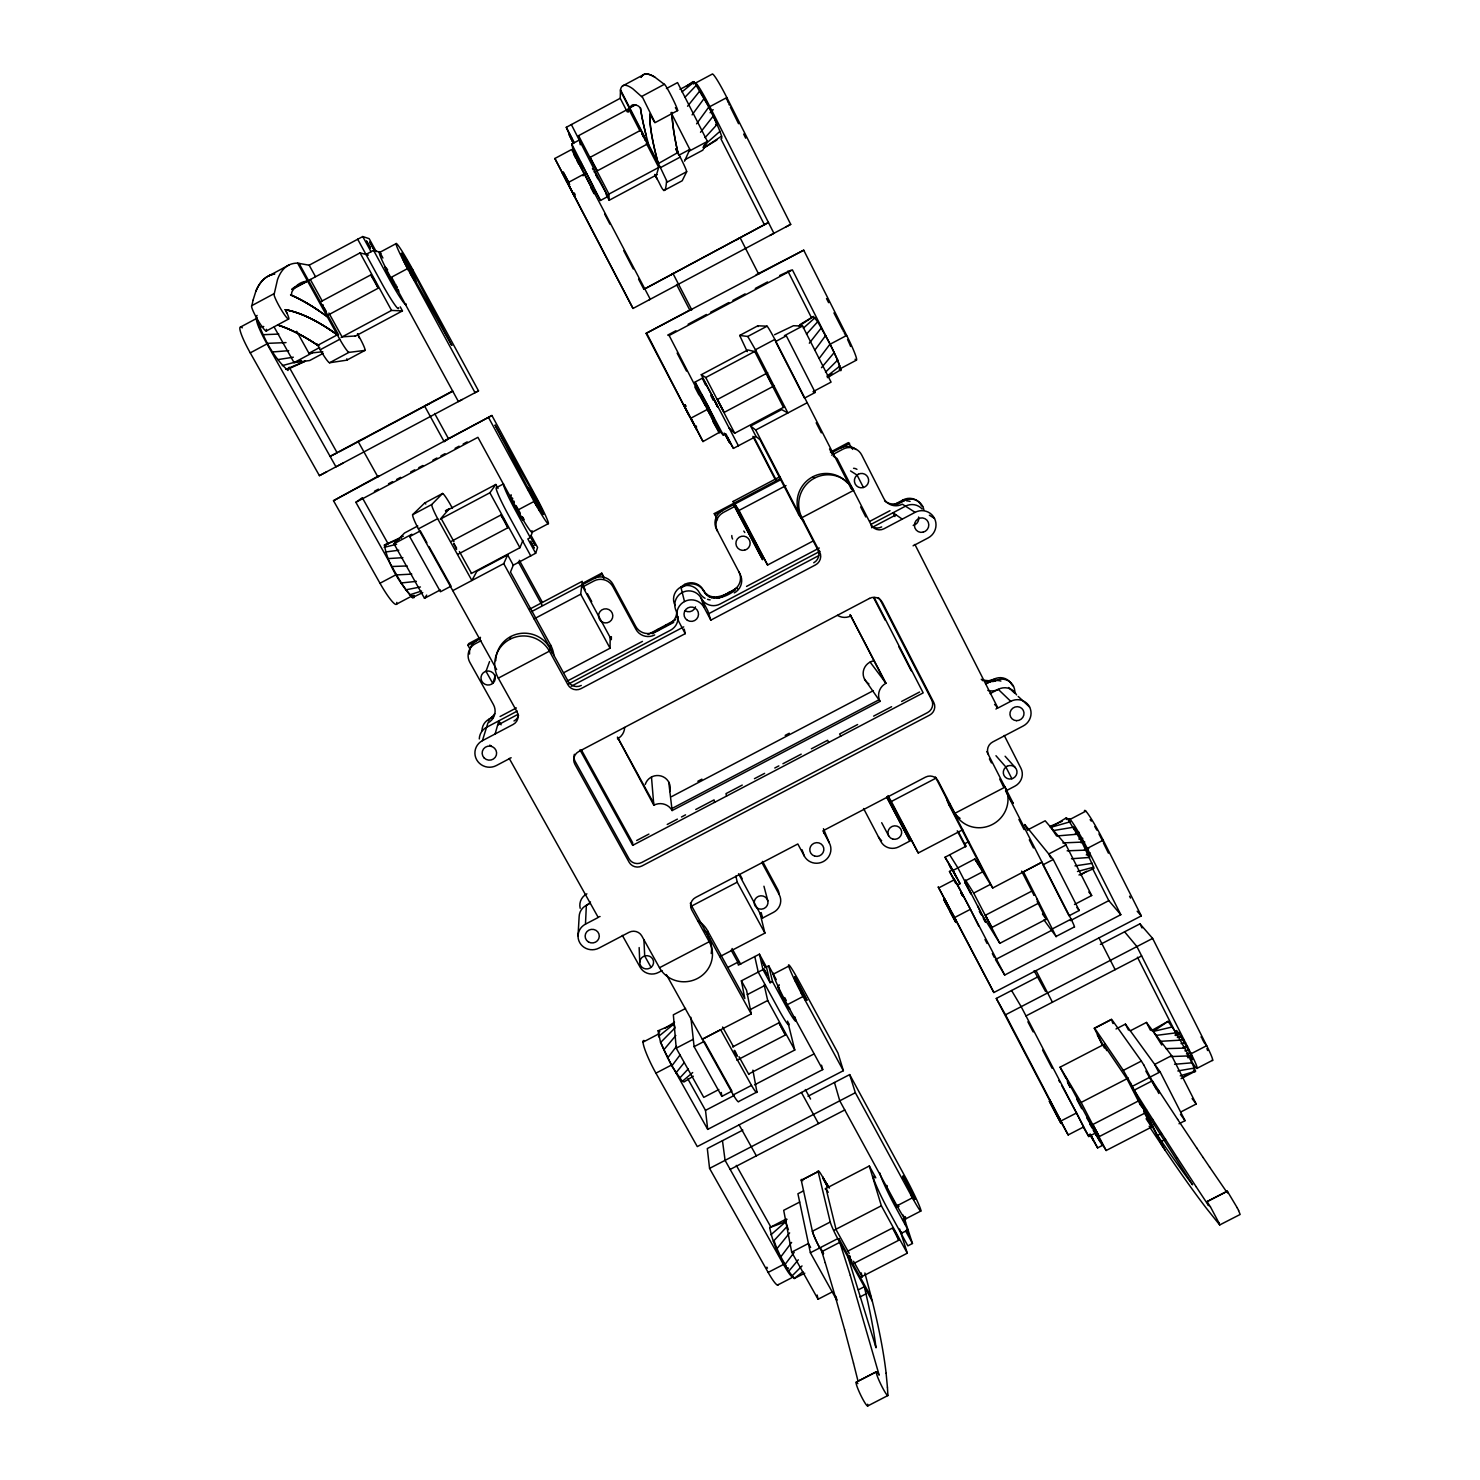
<?xml version="1.0" encoding="UTF-8"?>
<svg xmlns="http://www.w3.org/2000/svg" width="1480" height="1480" viewBox="0 0 1480 1480"><rect width="100%" height="100%" fill="white"/><g stroke="black" fill="none" stroke-linecap="round" stroke-linejoin="round"><path stroke-width="1.5" d="M783.605 1222.017L787.009 1219.317L785.806 1219.243L785.862 1221.666L769.711 1227.586C773.171 1245.975 782.624 1263.846 794.205 1278.498L804.787 1273.207M611.37 636.64L611.351 639.638L581.788 585.026L580.697 594.22L610.056 648.221L563.658 672.734M610.056 648.221L610.167 637.27M453.565 543.475L456.58 549.543M627.224 111.87L620.231 98.272L620.49 89.836A1388.961 69.486 61.4 0 1 632.959 88.911L642.653 97.532L655.067 122.655L677.655 110.556M690.327 903.207A9.342 9.028 -10.9 0 0 691.03 904.835L708.421 936.47L709.216 941.724A28.176 27.084 -9.8 0 1 697.487 978.465A28.176 27.084 -9.8 0 1 659.488 967.735L641.802 935.952A9.417 9.065 -6.4 0 0 629.037 932.326L598.919 948.107A14.171 13.635 -3.6 0 1 579.735 942.649A14.171 13.635 -3.6 0 1 585.47 924.149L586.357 905.298A13.764 13.302 -2 0 0 590.483 901.986M603.859 578.514L601.75 573.167L581.955 583.657L582.232 581.326L529.618 609.187M414.03 595.274L413.919 597.716L412.346 597.606C399.507 582.843 387.797 564.416 384.411 545.084L401.394 537.166M578.033 935.804L579.143 916.601A13.727 13.228 -3.4 0 1 586.357 905.298L590.39 903.17M628.334 112.092L628.574 108.706L640.008 130.962M401.506 538.128L401.672 535.908L403.282 536.297M583.009 584.378L582.713 586.894L593.998 580.937A13.968 13.819 14.9 0 1 612.905 586.672L635.901 629.259A13.875 13.745 -0.1 0 0 654.678 634.92M813.223 317.849L813.39 316.517L817.682 321.733L830.114 344.007L837.68 360.029L840.825 370.703L839.197 369.186M299.034 263.385L338.55 334.776L337.311 334.85A3659.707 383.486 67.6 0 0 289.34 310.541L285.307 309.709A14.652 1.813 60.3 0 1 288.026 318.885A14.652 1.813 60.3 0 1 278.61 305.084A14.652 1.813 60.3 0 1 274.3 293.577L277.5 279.664A1380.359 154.364 64.2 0 1 297.61 263.144L309.172 265.197L362.748 236.541L369.168 238.668L376.235 251.618M495.745 660.727A28.916 28.361 14.5 0 1 549.987 648.24L549.413 651.145L567.913 684.759A9.676 9.509 7.3 0 0 581.011 688.644L685.24 633.644L684.223 629.148M552.244 653.05A28.878 28.342 14.5 0 0 550.042 647.889L550.597 645.058L510.471 572.038L513.283 565.175L535.668 553.243L537.591 547.452L531.061 535.482M266.382 329.318A14.652 1.98 60.1 0 1 258.704 321.586A14.652 1.98 60.1 0 1 251.933 305.565L253.025 300.274M1151.514 1030.598L1168.034 1021.348L1176.156 1032.836L1188.902 1055.906L1195.526 1071.113L1181.095 1078.624M253.025 300.292L255.855 291.282A1379.897 167.869 64.4 0 1 274.818 273.966A1379.934 167.888 64.4 0 0 255.855 291.301M660.561 1042.549L675.028 1027.879L674.121 1023.864L658.119 1030.783L660.561 1042.549L671.772 1066.007L682.336 1081.343L683.982 1081.973L693.288 1076.201M495.097 733.969L498.871 720.816L501.11 724.83M656.454 174.954L658.711 167.37L646.224 143.079M913.105 545.843L914.918 544.474L997.668 707.533L995.966 709.068M492.859 717.856L493.358 716.209A13.727 13.394 11 0 0 488.234 720.982M509.046 758.87L496.374 765.548A14.504 14.116 10.1 0 1 476.69 759.813A14.504 14.116 10.1 0 1 482.406 740.685L487.919 722.943A13.931 13.579 13.6 0 0 493.395 704.535L469.845 662.356A14.005 13.709 18.3 0 1 475.321 643.745L480.945 640.785M488.863 719.909L489.085 719.151A13.801 13.468 13.7 0 0 494.671 713.619M482.406 740.685L513.116 724.479A9.676 9.454 11.2 0 0 516.946 711.658L498.298 678.154A29.156 28.601 14.3 0 1 509.86 639.323L510.748 636.548M495.412 675.287L492.729 683.371L486.013 671.328L489.566 661.542M535.668 553.243L527.842 538.923L530.321 537.629L532.375 532.208M677.581 153.273L677.877 152.532A3874.862 215.581 59.3 0 1 671.957 112.369A3874.51 215.562 59.3 0 0 677.877 152.532L657.916 163.799L620.453 90.872M654.789 174.603A51.689 2.312 62.9 0 1 657.009 178.803C661.079 185.111 665.316 200.299 666.574 180.579M635.734 104.71L629.777 107.892L630.517 106.875A1358.474 67.636 61.4 0 1 638.528 106.153L640.433 107.966A4031.742 187.498 59.8 0 0 646.076 135.124L648.629 144.596M327.394 315.425L378.214 288.193L375.346 281.663L370.907 274.836L320.013 302.105M471.103 573.611L519.924 547.711L522.921 540.422M470.141 649.295L467.921 645.298L468.679 643.615L480.519 637.344M684.537 161.19L689.828 149.388L671.032 112.517M452.769 590.631L503.737 563.64L507.659 554.926L513.283 565.175M370.814 275.039L378.214 288.193M290.524 294.853L291.301 295.186A3806.005 399.6 67.7 0 1 323.325 313.853L327.284 316.739L318.625 310.578A3964.457 411.107 67.8 0 0 291.32 295.204L291.819 292.115A1350.167 150.257 64.2 0 1 304.917 281.533L307.6 281.182L291.875 289.599M663.817 190.587L682.206 180.763L686.683 171.717A16.317 0.962 63.1 0 0 680.208 157.084L676.009 148.87M666.444 88.541L677.544 82.584L707.422 141.396L702.797 150.183L685.277 159.544M257.076 315.407L256.281 316.757C262.515 336.33 272.671 356.625 287.934 370.481L288.582 368.927L305.472 361.101L285.769 369.353M417.786 525.955L404.539 533.004L393.976 543.771L424.501 598.327L426.703 595.09M853.849 1263.439L898.786 1240.24L896.51 1234.413L892.718 1227.919L847.874 1251.1M440.263 519.166L489.88 492.785L495.837 484.46L498.038 488.474M696.581 123.839L708.827 107.023L694.157 81.937L679.968 89.337M692.104 114.867L704.258 98.291M815.073 349.817L825.673 335.498M671.772 1066.007L680.079 1054.926M780.571 1257.186L791.615 1242.442M784.696 1264.919L794.205 1252.339M819.31 358.289L830.114 344.007M667.554 1058.071L676.508 1046.341M700.521 132.275L713.249 116.05L708.827 107.023M809.32 343.193L821.382 327.82M687.571 106.246L700.022 90.706M675.916 1072.963L684.278 1062.529M776.667 1249.046L789.635 1232.877M892.625 1228.048L898.786 1240.24M788.581 1271.468L798.275 1259.813M663.688 1049.986L675.824 1035.501M821.493 367.688L834.258 352.481M806.508 334.11L817.682 321.733M705.035 137.64L717.079 124.45L713.249 116.05M773.337 1241.313L787.175 1226.347L785.862 1221.666L770.932 1234.764M679.561 1078.254L688.219 1068.948M429.108 546.693L451.049 586.154L440.467 591.76L409.683 536.574L411.865 534.262L393.976 543.771M684.889 97.329L696.543 85.082M710.123 112.776L713.175 109.668M496.651 669.552L418.414 528.878A17.353 2.109 61.2 0 1 412.587 514.726L431.697 504.551L442.594 493.469A16.354 1.721 61.3 0 1 450.272 504.384L452.454 508.343M791.856 1276.13L802.012 1265.937M643.893 289.322L768.435 222.518L643.893 289.322L638.583 279.147M825.526 372.202L837.68 360.029M412.587 514.726L424.631 503.034L442.594 493.469M803.363 328.153L814.925 317.83M717.079 124.45L719.946 131.35L703.721 145.669L704.036 147.797L716.949 139.953M682.336 1081.343L692.696 1072.538M682.002 91.89L694.157 81.937M658.471 1036.5L674.121 1023.864M826.932 376.272L840.048 365.93M396.788 602.397A27.88 4.125 61.1 0 1 379.99 583.25L333.5 500.702L491.915 415.51L536.093 496.891A27.935 1.943 61.7 0 1 548.377 523.624L532.171 532.19M671.457 274.632L672.956 273.449L691.789 309.838L689.81 310.079L676.545 284.475M794.205 1278.498L802.918 1271.764M409.627 594.054A27.88 3.903 61.1 0 1 396.4 574.536L355.866 502.293L362.322 497.743L388.26 544.048M1182.428 1077.644L1186.091 1075.072M686.128 86.358L693.102 81.585L693.454 84.008M1168.034 1021.348L1153.272 1031.43L1151.736 1029.784M828.689 376.346L832.186 373.959M476.615 640.692L474.377 642.191A13.875 13.579 18.5 0 0 469.549 654.049M719.946 131.35L721.574 136.123L704.036 147.797L702.945 147.167M799.145 325.989L813.39 316.517L799.718 324.749M648.055 634.55L675.601 619.732M736.874 239.723L740.074 237.651L758.704 274.189M333.5 500.702L378.861 475.727M665.352 1028.082L674.547 1022.199M1080.807 874.921L1086.561 871.276M1176.064 1035.667L1179.652 1033.41M1078.976 874.995L1093.646 868.649L1093.628 867.169L1081.936 842.101L1067.505 818.625L1066.303 817.83L1050.819 827.338L1049.671 826.488L1062.233 821.252M1086.264 854.941L1089.983 852.758M827.357 377.641L841.121 369.593M565.563 179.524L633.015 308.45L554.87 158.49L571.613 149.517L650.257 299.238L649.332 299.756M785.806 1219.243L769.711 1227.586M769.859 235.505L773.91 233.304L709.845 106.653A29.397 2.331 63.4 0 0 695.304 83.176L712.12 74.167A29.415 2.571 63.6 0 1 726.828 97.55L790.709 224.35L786.232 226.773M269.046 275.724L289.34 264.809M622.562 85.951L643.097 74.944M573.352 143.505L566.285 127.317L620.231 98.291M251.933 305.565L274.3 293.558M641.654 96.478L664.298 84.342A14.745 0.981 63.3 0 1 672.198 97.699A14.745 0.981 63.3 0 1 677.304 110.445M293.281 287.879L307.396 280.812L291.69 289.266M630.462 107.004L634.476 104.858M309.375 280.072L360.065 252.877L368.391 255.078M580.29 144.781L578.569 135.679L628.279 109.02M365.986 254.431L373.571 250.361L379.694 252.136L382.913 258.019M583.176 168.461L572.816 148.574L571.761 144.078L579.383 139.99M240.593 327.006L257.168 318.126M379.657 252.433L396.307 243.516A29.249 1.98 61.3 0 1 412.865 269.878L478.521 390.85L319.403 475.654L250.25 352.869A29.193 4.218 60.1 0 1 242.332 327.839M266.215 331.058L288.526 319.07M647.019 144.208L597.217 170.885L592.851 162.874L590.168 157.324L640.045 130.592M250.25 352.869L266.992 343.897A29.193 3.978 60.2 0 1 256.466 318.977M462.296 399.489L458.393 401.543L390.794 277.574L407.611 268.565L412.865 269.878M567.876 182.706L584.804 173.641M709.845 106.653L726.828 97.55M582.898 175.769L586.82 173.66M319.088 345.173L317.756 345.303A3804.969 428.127 68.2 0 0 277.63 324.953A3805.302 428.164 68.2 0 1 317.756 345.303L337.311 334.832A3806.356 394.161 67.7 0 0 285.307 309.69L286.787 312.761M296.703 331.298L308.932 353.257L319.754 347.449M689.828 149.388L678.876 155.233L675.731 149.11M274.207 327.136L294.058 362.618L312.243 352.887M341.121 337.44L391.553 310.43L402.449 310.893L400.229 306.841M657.028 174.659L609.168 200.281L608.946 194.084L659.84 166.852M688.995 151.238L707.422 141.396M316.887 343.73L320.235 349.743L339.771 339.272A16.224 1.776 60.7 0 0 348.929 352.388L365.005 350.39A15.244 1.573 60.8 0 0 359.751 337.865A51.449 5.143 60.9 0 1 357.568 333.685M666.574 180.597L660.45 167.647L680.208 157.084M593.961 188.996L600.473 200.466L607.984 196.452L571.336 124.524M323.158 353.332L309.69 360.528L294.058 362.618M354.978 336.293L402.449 310.893M320.235 349.743A16.224 1.924 60.6 0 0 329.541 362.767L348.929 352.37M667.073 182.188L686.683 171.717M365.005 350.39L346.801 360.158L329.541 362.767M452.639 390.979L330.096 456.358L337.218 452.917L289.192 367.207M339.235 451.844L452.639 391.349M633.015 308.45L790.709 224.35M444.407 440.818L491.915 415.51M689.107 415.621L646.076 333.389L690.92 309.505M756.132 274.762L803.733 250.194L846.671 335.442A28.083 2.516 63 0 1 855.088 359.252M646.076 333.389L803.733 250.194M374.421 491.286L378.454 489.14M388.537 483.775L392.57 481.629M396.603 479.483L400.636 477.337M410.719 471.954L414.752 469.808M418.785 467.661L422.818 465.516M432.9 460.151L436.933 458.005M440.966 455.84L444.999 453.694M455.082 448.329L459.115 446.183M463.148 444.037L467.181 441.891M675.898 330.743L667.739 335.091L669.145 335.479L792.392 269.86L830.04 344.267A28.083 2.276 62.9 0 1 839.66 365.875M688.107 324.25L706.441 314.482M710.511 312.317L728.826 302.549M732.896 300.385L745.125 293.891M755.299 288.452L767.528 281.959M779.738 275.447L790.894 270.267M355.866 502.293L477.911 437.322L517.63 510.156A27.935 2.183 61.6 0 0 531.968 530.673M747.271 351.63L739.686 335.461L757.834 325.804L767.084 326.174A17.445 1.054 62.8 0 1 774.854 339.42L851.185 488.715M739.686 335.461L747.77 336.46L767.084 326.174M445.425 510.748L449.421 508.602L441.022 518.296L454.009 541.754M738.409 445.813L701.279 374.718L747.844 349.964L754.745 351.519L783.494 407.481M445.647 511.137L495.837 484.46M418.414 528.878L437.636 518.666A17.353 1.943 61.3 0 1 431.697 504.551M802.715 520.109A28.749 28.379 -58.6 0 1 798.46 514.023L760.017 439.745L756.021 436.471L750.638 426.055L781.662 409.608L787.878 412.92L755.429 349.743L774.854 339.42M700.614 393.699L695.082 382.062L702.463 378.14L716.709 404.077M701.279 374.718L705.738 377.511L755.799 350.889M815.202 392.459L813.038 391.682L831.076 382.118L802.586 326.026L784.474 335.664L786.324 335.831L815.202 392.459L804.491 398.139L775.557 341.547L786.324 335.831M409.683 536.574L420.339 530.913L426.906 542.753M774.373 385.743L724.183 412.384L719.613 403.966L717.467 399.452L767.713 372.757M451.086 541.476L500.869 515.021L504.717 520.738L507.844 527.768L458.115 554.168M379.99 583.25L396.4 574.536M517.63 510.156L534.114 501.424A27.935 1.943 61.7 0 0 548.377 523.624M707.607 409.294L691.049 418.082L703 441.558L719.225 432.419L669.145 335.479M830.04 344.267L846.671 335.442M396.548 604.154L412.717 595.571M856.31 360.214L839.918 368.909A28.083 2.276 62.9 0 0 840.233 368.224M706.866 405.835L720.668 432.327L723.405 435.194L725.885 433.881L733.433 448.385L756.021 436.471M319.403 475.654L326.784 471.75M342.935 463.148L335.96 466.829L266.992 343.897M728.863 427.794L734.691 433.252L784.511 406.815M424.501 598.327L440.319 589.928M507.659 554.926L476.912 571.243L471.88 580.493L437.636 518.666M750.638 426.055L755.725 430.014L807.229 402.708M760.369 553.538L761.663 555.611L733.1 501.461L779.979 476.652M781.181 479.483L714.822 514.615L714.285 513.597L780.312 478.651M830.447 452.121L848.391 442.613L852.758 449.402M467.921 645.298L480.334 638.731M531.764 611.518L601.694 574.499M831.446 452.88L849.631 443.26M734.727 506.456L733.581 504.68L762.626 559.736L734.727 506.456L723.405 512.45A13.968 13.912 -52.5 0 0 717.541 531.302M831.649 455.156L843.008 449.143A14.079 13.857 -64.2 0 1 861.73 455.026L883.745 498.353A14.023 13.764 -58.2 0 0 902.338 504.162L915.121 512.339A14.597 14.301 -53.8 0 1 934.472 518.351A14.597 14.301 -53.8 0 1 928.09 537.943L915.251 544.714M534.077 618.899L580.697 594.22M812.317 541.421L767.584 565.027L734.802 504.033L739.02 510.452L786.01 485.57M498.298 678.154L549.413 651.145A29.156 28.601 14.3 0 0 509.86 639.323M851.444 488.899L853.553 490.398L801.938 517.667L800.292 515.928A29.027 28.657 -58.1 0 1 847.171 482.721M681.836 586.432A13.709 13.616 -12.6 0 1 703.296 590.002C710.733 603.581 728.216 594.183 736.948 587.615L737.466 588.744M892.958 505.254L903.077 499.907A13.819 13.542 -55.4 0 1 921.411 505.642L922.706 506.419M717.985 598.327L733.155 590.317A13.745 13.671 -28.3 0 0 738.946 571.817M652.292 633.718L673.604 622.451L673.363 621.193M703.296 590.002C708.957 604.007 727.309 596.995 735.56 589.743M896.159 504.957L904.299 500.666A13.893 13.598 -55.3 0 1 923.89 509.786M500.092 716.524L516.372 707.94M567.21 681.096L642.449 641.377M746.549 586.413L819.291 548.007M869.815 521.33L890.016 510.674M517.223 711.103L486.569 727.309A14.042 13.671 10.7 0 0 479.298 738.946M568.357 684.112L670.588 630.166A14.023 13.912 -4 0 0 677.97 616.568M819.92 551.337L720.113 604.025A14.023 13.931 -21.3 0 1 701.187 598.272A14.023 13.931 -11.5 0 0 682.225 592.518A14.023 13.931 -11.5 0 0 676.397 611.37L678.469 620.99L685.24 633.644M870.851 524.457L905.483 506.179A14.134 13.857 -54.6 0 1 922.17 509.027M497.65 725.107L518.093 714.304M571.243 686.258L683.705 626.891M708.735 613.682L818.662 555.666M871.591 527.731L896.029 514.837M710.826 620.139L707.718 610.555L701.187 598.272L704.073 607.466L710.826 620.139L815.48 564.916A9.694 9.583 -46.8 0 0 819.643 551.874L801.938 517.667A29.286 28.897 -57.8 0 1 814.444 478.17L812.668 476.782M915.121 512.339L884.023 528.749A9.749 9.565 -54.5 0 1 871.091 524.716L837.107 458.541L833.332 456.21M478.521 390.85L475.043 392.681L407.611 268.565A29.249 1.98 61.3 0 1 396.27 243.497M697.82 781.274L701.89 779.146M785.196 735.375L789.265 733.248M671.568 796.629L873.385 690.624M671.883 808.543L878.954 699.818M653.642 803.215L617.438 737.114L653.809 805.213A13.542 13.191 -7.4 0 1 672.124 810.559L880.045 701.372A13.598 13.264 -34.5 0 1 885.984 683.26L850.094 614.588L884.855 681.762M636.678 840.51L648.888 834.091M667.221 824.471L677.396 819.125M681.485 816.997L685.555 814.851M695.73 809.505L714.063 799.885L714.581 802.364M742.257 785.085L725.995 793.632L726.569 796.074M754.449 778.684L764.624 773.356M774.78 768.009L778.85 765.882M782.92 763.754L801.216 754.153M811.373 748.806L827.635 740.278L828.745 742.442M857.623 724.534L839.623 733.988L840.788 736.115M873.607 716.135L891.608 706.7M901.616 701.446L919.598 692.011M579.975 749.879L632.7 845.339L923.187 692.88L874.144 597.495M990.083 693.62L998.26 689.347A13.838 13.394 -39.6 0 1 1016.557 694.897M585.47 924.149L597.957 917.619M998.075 707.958L1010.729 701.335A14.282 13.801 -39.2 0 1 1029.599 707.033A14.282 13.801 -39.2 0 1 1023.198 725.995L992.71 741.961A9.491 9.158 -36.2 0 0 988.473 754.523M690.883 906.445L737.225 882.173L735.893 876.068M887.945 795.611L891.33 801.513L936.026 778.129M659.488 967.735L709.216 941.724L691.697 909.849A9.417 9.102 -10.9 0 1 695.619 897.472L797.831 843.97L804.306 856.069A14.153 13.69 -20.6 0 0 823.269 861.601A14.153 13.69 -20.6 0 0 829.355 842.971L823.454 828.689M1002.885 784.418L1005.105 787.082L954.914 813.316L952.01 809.116A28.083 27.084 -32.7 0 0 960.076 818.403M662.06 970.584L658.415 972.471A13.487 12.95 -7.7 0 1 640.211 967.328L622.34 935.379M738.557 873.737L762.552 918.062L773.485 912.346A13.487 13.024 -15.8 0 0 779.22 894.641L761.793 862.378M886.724 796.777L909.885 841.047L898.915 846.782A13.524 13.061 -26.3 0 1 880.878 841.491L863.58 808.524M1005.66 791.005L1014.836 786.213A13.579 13.08 -35.3 0 0 1020.941 768.268L1004.254 735.449M719.835 956.654L764.92 933.103L760.017 913.216M888.537 797.757L918.266 852.998L962.74 829.762M727.809 967.458L737.798 962.24L731.176 950.16M958.245 831.501L964.608 843.785L968.642 841.676M766.399 966.977L768.712 965.774L772.486 981.499L770.118 982.72L766.399 966.977L759.425 954.174L738.354 965.108L737.798 962.24M951.807 870.24L949.476 871.443L957.671 884.91L960.058 883.671L945.036 857.253L966.181 846.135L964.608 843.785M685.573 1008.454L673.345 1014.817L676.231 1048.173L703.759 1097.383L718.855 1089.52M1028.711 829.374L1045.176 820.79L1066.026 844.988L1091.685 895.529L1074.498 904.484M697.783 920.615A27.676 26.622 -9.7 0 1 707.514 930.643L744.81 998.519L741.388 980.814L762.977 969.622L759.425 954.174M945.036 857.253L953.139 870.388L974.802 858.992L984.496 873.477L948.773 804.454A27.824 26.844 -32.8 0 1 946.423 797.85M643.023 1042.142L658.526 1034.039M773.134 974.266L788.711 966.144A26.529 1.758 62.7 0 1 798.571 980.463L837.976 1053.039L843.378 1070.688L697.284 1146.593L655.918 1073.167A26.474 3.737 63.3 0 1 644.91 1049.561A26.474 3.737 63.3 0 1 644.503 1040.773M938.783 887.871L954.433 879.712L967.236 903.17L970.436 909.293L954.637 917.526L938.172 886.871L993.857 992.525L1141.321 915.898L1103.173 840.141A26.659 2.294 61.7 0 0 1090.298 817.293A26.659 2.294 61.7 0 0 1084.526 811.244M1070.114 819.365L1085.821 811.17M747.271 994.634L765.401 985.199M964.793 881.155L983.053 871.628M676.231 1048.173L693.288 1039.274M749.583 1009.933L767.695 1000.498L764.161 984.885M965.423 879.916L973.692 893.106L989.917 884.652M1066.026 844.988L1048.746 853.979L1050.819 858.03M741.388 980.814L746.549 990.194L751.248 1013.911L702.334 1039.237L720.649 1029.692L751.507 1085.395A16.372 1.721 63.2 0 0 756.946 1092.018L738.853 1101.416A16.372 1.887 63.2 0 1 733.285 1094.886L666.333 974.562M974.802 858.992L992.729 888L1041.994 862.174L1023.476 871.831L1056.202 936.729L1043.992 919.913M694.101 1046.656L704.258 1041.365L731.934 1091.111L721.833 1096.366L694.101 1046.656L690.864 1017.315M1053.242 859.491L1042.975 864.838L1069.023 915.787L1079.216 910.477L1053.242 859.491L1024.715 824.471L1027.767 830.465M655.918 1073.167L671.587 1064.989A26.474 3.534 63.2 0 1 661.098 1043.012M671.587 1064.989L707.718 1129.388L822.732 1069.596L787.341 1004.68L803.067 996.484A26.529 1.758 62.7 0 1 788.748 966.236M1069.596 821.733A26.64 2.091 61.7 0 1 1073.167 823.509A26.64 2.091 61.7 0 1 1087.282 848.41L1103.173 840.141M732.582 1046.952L778.961 1022.791L785.029 1033.873L785.307 1035.02L736.892 1060.235M1038.701 903.096L991.914 927.461L988.344 921.041L985.458 915.232L1032.226 890.886M748.751 1073.962L794.779 1050.005L787.619 1021.126M949.642 854.755L957.911 867.909L982.128 914.807L999.814 943.334L1046.23 919.191M733.285 1094.886L751.507 1085.395M1052.687 928.719L1071.095 919.135L1005.53 790.764M707.718 1129.388L705.498 1110.37L734.08 1095.514M754.504 1084.877L813.723 1054.093M1052.151 930.106L995.467 959.577L1004.698 975.043L1120.804 914.696L1087.282 848.41M1070.355 920.634L1108.816 900.635L1120.804 914.696M1055.906 936.526L1074.184 927.035A16.465 0.944 61.8 0 0 1071.095 919.135M742.831 1130.091L707.311 1148.554L709.568 1168.405L768.139 1272.411A26.381 3.534 64 0 0 778.24 1284.474M807.988 1096.255L849.668 1074.591L905.501 1177.433A26.436 1.665 63.1 0 1 920.486 1208.845A26.436 1.665 63.1 0 1 912.438 1197.801L855.348 1092.721L849.668 1074.591M1052.687 1106.226L996.299 998.445L1037.813 976.874M1100.38 944.388L1139.952 923.835L1152.642 938.413L1206.681 1045.694A26.566 2.164 61.2 0 1 1212.046 1060.328M709.568 1168.405L855.348 1092.721M996.299 998.445L1005.512 1014.799L1152.642 938.413M730.177 1169.422L844.747 1109.963M1025.992 1015.928L1141.635 955.914M803.51 1190.882L797.923 1193.768L810.374 1252.746L836.903 1300.347L836.015 1296.48M1116.013 1028.97L1125.429 1024.105L1160.154 1071.89L1185.036 1120.675L1179.024 1123.764M799.681 1202.056L783.697 1210.326L791.689 1252.154L818.052 1299.255L832.851 1291.614M825.137 1188.866L869.315 1165.981L875.809 1177.84M1065.304 1077.199L1060.087 1067.173L1104.617 1044.103M1130.295 1030.802L1146.445 1022.439L1171.623 1055.629L1196.192 1104.024L1181.225 1111.758M823.139 1253.986L819.772 1247.918A14.745 1.61 63.7 0 1 812.372 1231.212L801.272 1180.3L818.126 1171.568L830.243 1222.017L812.39 1231.249A14.745 1.61 63.7 0 0 819.772 1247.955M1141.358 1061.067L1111.702 1019.424L1094.682 1028.248L1123.32 1070.392L1141.358 1061.067L1143.818 1065.027M1060.087 1067.173L1081.159 1102.434L1128.333 1078.032M1171.623 1055.629L1154.696 1064.398L1158.822 1072.445M791.689 1252.154L808.413 1243.496L810.615 1247.437M834.554 1229.991L881.359 1205.774L869.315 1165.981M768.139 1272.411L783.494 1264.475A26.399 3.33 63.9 0 0 793.447 1276.611M834.461 1082.491L839.771 1100.824L897.01 1205.793L912.438 1197.801M1059.347 1118.51L1061.9 1123.154L1060.883 1121.008L1076.552 1112.979L1083.564 1126.983L1068.171 1134.938L1060.957 1121.859M1212.657 1060.254L1197.209 1068.245A26.566 1.961 61.3 0 0 1191.104 1053.742L1206.681 1045.694L1203.906 1042.309M810.374 1252.746L837.717 1238.649A14.763 1.48 63.6 0 1 830.243 1222.017M1238.575 1210.474L1240.148 1214.47L1219.705 1224.941L1206.514 1208.42A1637.75 92.759 63.4 0 1 1165.001 1150.071L1132.274 1086.357L1160.154 1071.89M821.826 1251.636L839.771 1242.331L838.846 1238.575L871.239 1297.109M1162.781 1146.723L1132.071 1086.967L1134.235 1090.149L1152.347 1080.789L1158.655 1090.464M777.518 1285.102L792.762 1277.222M905.409 1219.02L920.708 1211.102M1147.204 1111.906L1099.27 1136.585L1092.832 1124.504L1138.62 1100.842M901.08 1233.469L907.999 1229.899L895.345 1206.699A26.436 1.887 63.2 0 1 880.008 1173.122M1083.249 1127.039L1088.762 1136.529L1095.718 1132.921M903.226 1215.154L912.457 1243.477L907.851 1245.864L888.407 1210.27A26.436 1.98 63.2 0 1 875.66 1184.167A26.436 1.98 63.2 0 1 874.791 1177.655M1089.761 1134.457L1097.623 1147.888L1102.248 1145.502M860.694 1277.24L907.296 1253.19L899.692 1229.029M1086.745 1117.807L1106.152 1150.515L1153.123 1126.262M858.4 1289.82L864.338 1286.712L866.152 1294.667A1586.135 199.338 59.7 0 1 875.216 1341.768L876.03 1347.799L875.438 1345.745M1161.504 1133.402L1157.489 1135.438L1162.022 1142.024M859.954 1296.98L865.948 1293.853M1161.541 1141.339L1165.611 1139.286M1237.336 1207.958L1227.309 1191.178L1206.958 1201.649L1208.623 1205.645L1196.081 1186.645M1227.975 1193.195L1227.327 1191.215L1206.977 1201.686L1210.418 1206.811M867.632 1406L887.834 1395.566M511.155 757.76L509.268 758.482L598.013 917.063L600.048 916.527M1191.77 1055.943L1187.977 1057.83L1187.515 1056.387L1191.53 1054.87M1175.305 1034.89L1179.098 1033.022M412.346 597.606L422.762 592.592M364.506 438.358L358.086 441.41L377.937 477.023M429.311 403.781L424.557 405.964L444.185 441.725L448.44 438.672L434.621 413.475M399.36 538.998L384.411 545.084L386.095 545.436M1014.799 692.899A13.598 13.154 -40.1 0 0 995.467 680.707L987.77 682.225L983.682 680.226L988.862 680.745L993.894 679.227A13.542 13.117 -40.1 0 1 1011.802 684.667L1013.448 686.184M1175.176 1035.26L1179.153 1033.762M409.479 594.904L421.56 591.038M1180.245 1075.849L1195.526 1071.113M1069.966 821.863L1050.819 827.338L1056.609 835.996L1077.551 834.202M1186.461 1053.982L1190.678 1052.78M1075.35 833.388L1079.197 832.334M282.292 365.615L301.272 360.491M1077.477 871.516L1093.628 867.169M1084.415 849.724L1088.744 848.577M384.171 547.341L396.603 544.288M1177.359 1037.498L1181.798 1036.407M1172.438 1026.917L1153.272 1031.43L1161.782 1045.028M1184.925 1050.819L1189.31 1049.875M405.575 589.891L420.431 586.968M1179.079 1040.236L1183.593 1039.349M1078.846 839.086L1082.805 838.346M1080.862 842.693L1084.784 841.99M1183.057 1047.248L1187.552 1046.434M1177.821 1070.965L1194.527 1068.024M1181.04 1043.585L1185.572 1042.808M1053.205 830.613L1073.426 827.227M277.815 359.621L293.336 357.198M1074.998 865.893L1092.277 863.303M385.411 552.003L398.786 550.227M1156.01 1035.427L1176.156 1032.836M308.932 353.257L322.788 351.722M401.006 582.99L416.38 581.363M1174.583 1064.286L1192.251 1062.788M259.463 326.895L263.755 326.543M272.801 351.944L288.729 350.668M1071.502 858.752L1089.687 857.438M359.214 337.884L357.55 333.851M388.038 558.607L402.875 557.664M355.514 335.979L342.046 336.848L328.911 313.075M1159.673 1041.365L1180.43 1040.144M396.252 574.943L411.773 574.111M1062.825 842.916L1081.936 842.101M263.125 334.702L278.814 334.073M267.714 343.341L286.01 342.601M391.775 566.526L407.13 565.934M1067.154 850.815L1086.117 850.112M1170.569 1056.572L1188.902 1055.906M1166 1048.636L1184.833 1048.099M802.586 326.026L793.447 325.73L774.558 334.739M507.844 527.768L500.869 515.021M785.307 1035.02L778.961 1022.791M654.752 122.526L649.868 114.238A3868.22 179.617 59.8 0 0 658.119 163.096A3868.591 179.635 59.8 0 1 649.868 114.256M658.119 1030.783L659.858 1031.597M642.024 133.792L645.706 140.84L644.707 139.287M1092.832 1124.504L1099.326 1136.64M929.348 515.207L934.472 518.37M903.077 499.907L904.299 500.666M323.01 304.75L323.343 306.379M850.556 470.936L857.105 475.117L863.413 487.475M654.863 77.163A1389.646 83.38 61.2 0 0 641.062 77.386A1389.591 83.38 61.2 0 1 654.845 77.145L664.298 84.342M902.245 519.129L893.014 512.746L894.956 516.557M1092.314 867.65L1093.646 868.649M590.168 157.324L597.217 170.885M1008.62 687.515L1014.966 693.436M1018.185 696.433L1029.618 707.052M993.894 679.227L995.467 680.707M991.433 680.226L992.988 681.707M1010.729 701.335L998.26 689.347A13.875 13.45 -40.8 0 1 987.808 690.383M988.862 680.745L990.398 682.225M986.235 680.745L987.77 682.225M981.277 679.227L982.794 680.707M994.579 704.424L997.705 707.644M798.46 514.023L800.088 515.725A28.989 28.62 -58.2 0 0 804.362 521.848M1193.417 1069.947L1195.137 1071.761M607.984 196.452L595.607 174.085M733.433 448.385L724.127 433.048M1005.105 756.243L1015.298 767.602M1137.158 911.218L1141.321 915.898M995.966 755.725L1005.938 767.084L1011.876 778.739M1124.597 931.808L1136.918 946.571L1191.104 1053.742M1088.781 892.033L1091.685 895.529M1010.378 799.885L1013.264 803.381L986.79 751.562M747.77 336.46L755.429 349.743M887.205 1185.85C882.709 1181.503 900.506 1215.561 897.232 1205.423M1076.867 907.481L1079.216 910.477M453.953 543.715L455.211 545.584M851.74 1260.905L851.111 1259.961M870.111 662.078L885.984 683.26M1192.103 1098.53L1196.192 1104.024M326.211 311.226L324.768 309.043M804.658 999.074L805.453 1000.166M1042.457 913.974L1046.471 919.543L1037.147 901.394M734.746 1050.652C732.285 1048.451 739.112 1060.476 736.818 1054.519M1180.485 1114.311L1185.036 1120.675M1145.835 1071.039L1156.342 1089.28M717.467 399.452L724.183 412.384M965.348 883.024L970.954 893.791L964.905 882.302L966.644 885.355M864.542 679.172L880.045 701.372M985.458 915.232L991.914 927.461M716.45 404.188L711.418 394.809L713.471 399.101M1226.328 1191.456L1209.548 1166.98M948.773 804.454L951.621 808.58A28.065 27.047 -32.7 0 1 949.679 803.621M905.076 1223.905L905.02 1223.017M1203.129 1157.508L1209.567 1167.017M953.767 878.732L954.433 879.712M1098.327 1036.185L1094.275 1028.23M695.082 382.062L709.253 408.036M1196.728 1148.017L1203.148 1157.545M1196.746 1148.055L1177.618 1119.342M1036.888 899.859L1036.611 898.823M1146.093 1118.714L1151.977 1127.538L1143.689 1111.425M1149.165 1126.225L1165.019 1150.108M1177.636 1119.38L1158.637 1090.446M733.1 501.461L734.173 503.071M1196.118 1186.683L1177.414 1157.97M719.317 432.9L712.75 421.208M1177.433 1158.008L1152.661 1119.342M1045.546 991.508L1034.095 970.714M1123.302 1070.373L1130.683 1083.305M1146.501 1109.63L1152.68 1119.38M1153.586 1123.745L1192.602 1184.777L1189.051 1180.06A1597.938 89.947 63.4 0 1 1162.004 1141.986M1146.519 1109.667L1134.217 1090.131M1147.795 1114.57L1153.605 1123.764M1142.061 1105.412L1147.814 1114.588M563.159 171.81L569.171 183.113M1058.848 1080.53L1059.828 1082.12M1034.483 894.864L1033.798 893.827L1034.131 894.716M956.395 921.541L952.565 913.918M1011.58 990.509L1021.163 1006.659L1088.762 1136.529M703 441.558L691.271 419.432M1093.184 1130.165L1099.992 1141.672M983.367 918.581L985.661 922.318L977.633 905.852M591.094 187.202L591.926 188.496L578.68 163.244M1143.8 1064.989L1158.84 1093.48M717.171 406.057L717.763 407L711.566 395.031M910.737 1194.786C922.114 1214.248 899.637 1167.905 902.856 1178.802M849.52 1255.503L850.371 1257.038M1210.399 1206.774L1219.039 1223.053M735.135 1051.263L736.43 1053.705M904.391 828.689L906.889 833.074L888.925 799.145M324.25 308.136L324.786 309.061M1091.648 1127.149L1091.648 1126.928M909.885 841.047L887.334 798.386M961.038 892.422L963.258 896.418M906.5 1229.788L908.905 1235.06L906.574 1230.898M687.849 1078.883L705.498 1110.37M736.318 1165.389L770.692 1226.754M783.494 1264.475L725.089 1160.357L722.462 1140.673M1067.617 1082.083L1070.503 1087.411M961.038 892.237L963.498 896.713M651.052 967.365L644.707 956.006L643.929 939.93M739.094 1124.874L756.354 1155.843M1091.408 1126.706L1092.148 1127.964L1091.592 1126.817M820.309 1247.603L823.62 1253.56M1090.261 1134.328L1093.184 1139.896L1090.112 1134.217M1061.586 1085.192L1076.515 1113.015M310.282 279.424L322.344 301.217M849.206 1253.43L836.126 1229.751L826.007 1188.385L828.19 1192.362M853.572 1261.274L862.304 1277.073L861.212 1272.892M459.411 551.541L471.325 573.056M722.591 1027.027L733.507 1046.786M738.982 1056.664L748.825 1074.443M297.61 263.125L339.771 339.29M837.717 1238.649L872.293 1301.086A1625.466 205.517 59.7 0 1 886.132 1373.311M802.789 1180.744A13.875 1.443 63.5 0 0 801.272 1180.337L818.144 1171.586A13.875 1.332 63.4 0 1 822.713 1177.118L828.264 1187.201M823.102 1178.727L827.561 1186.812L822.713 1177.1A46.935 4.403 63.3 0 0 829.485 1188.014A46.935 4.403 63.3 0 1 822.713 1177.118M581.399 749.916L632.607 842.638L632.7 845.339M309.172 265.197L315.462 276.612M979.316 911.31L981.148 914.64M801.087 992.969L802.179 994.93M801.42 1092.48L818.496 1123.579M503.737 563.64L550.042 647.889M704.11 930.125A27.898 26.844 -9.7 0 1 708.31 935.804L751.248 1013.911M549.987 648.24L568.302 681.577A9.583 9.417 7.5 0 0 581.288 685.443M1097.032 1136.215L1094.46 1131.293L1095.163 1132.699M685.092 404.91L685.943 406.445L685.037 405.021M695.766 425.574L696.618 427.128M357.661 239.186L381.396 282.625A29.249 2.368 61.1 0 0 398.582 307.822M360.065 252.877L391.553 310.43M881.359 1205.774L907.296 1253.19M489.88 492.785L519.924 547.711M767.695 1000.498L794.779 1050.005M519.313 560.254L542.438 602.471M732.063 948.514L740.721 964.312M518.389 561.938L542.179 605.357M805.342 1089.539L810.559 1099.048M768.712 965.774L776.279 979.668M903.355 1218.095L905.557 1222.129M373.571 250.361L388.963 278.573A29.249 2.257 61.1 0 0 406.019 303.844M530.321 537.629L515.688 510.822A27.935 2.201 61.6 0 1 503.533 483.868L496.207 487.771A27.935 2.312 61.6 0 0 508.288 514.763L530.765 555.907M772.486 981.499L785.769 1005.827A26.511 1.998 62.8 0 0 794.779 1016.797M362.748 236.541L371.055 251.73M762.977 969.622L770.118 982.72M905.705 1231.083L912.457 1243.477M758.204 972.045L778.684 1009.508A26.511 2.091 62.8 0 0 788.785 1023.346M592.481 168.517L593.147 169.774M715.895 403.726L716.598 405.039M954.582 918.248L955.655 920.227M583.046 585.654L585.211 589.651M587.394 593.647L591.723 601.639M740.074 874.865L742.202 878.787M488.788 417.971L534.114 501.424M803.067 996.484L843.378 1070.688M737.225 882.173L764.92 933.103M1096.828 1135.826L1095.533 1133.402M601.75 573.167L603.914 577.182M762.588 861.397L777.703 889.406A13.376 12.913 -15.8 0 1 779.146 894.216M533.521 500.444L534.002 501.35A13.505 0.944 61.7 0 0 537.259 506.974M408.018 269.453L408.517 270.377M1142.467 1107.54L1140.303 1103.821L1140.803 1105.061M1090.057 1123.894L1090.927 1125.817M850.704 1259.277L849.095 1255.965M455.711 546.453L456.599 548.192M323.75 307.211L324.25 308.136M967.42 886.76L968.216 888.259M692.862 422.466L696.543 429.219L683.575 404.429L689.587 416.232M949.346 907.795L944.351 898.601L948.514 906.815M1056.887 1114.218L1058.977 1118.14M881.692 822.713L888.648 835.793M829.355 842.971L822.899 830.854L925.518 777.13A9.472 9.158 -30.9 0 1 938.116 780.885L954.914 813.316A28.324 27.306 -32.7 0 0 992.47 824.434A28.324 27.306 -32.7 0 0 1005.105 787.082M903.485 1219.89L904.299 1221.481M1090.057 1124.189L1090.927 1125.54M1090.168 1124.393L1090.834 1125.355M1069.374 1085.876L1070.17 1087.356M950.548 867.077C945.498 857.882 955.488 876.364 950.308 866.947M705.312 405.464L700.022 396.029M949.79 910.681L943.833 899.674L955.821 922.391L949.864 911.365M1130.665 1083.267L1132.293 1086.376M1096.717 1135.327L1094.497 1131.275L1096.883 1135.659M1053.705 1108.168L1055.832 1112.202M714.285 513.597L717.467 519.646M593.942 171.255L594.812 172.901M954.637 917.526L993.857 992.525M1005.512 1014.799L1068.171 1134.938M569.726 184.797L563.677 173.049M568.764 185.352L575.239 197.432L561.679 171.495L565.341 178.784M646.908 333.74L692.455 422.004M739.02 510.452L767.584 565.027M891.33 801.513L918.266 852.998M1141.58 1106.596L1140.784 1105.024M571.761 144.078L600.473 200.466M723.405 435.194L701.853 394.993L702.168 395.918M957.671 884.91L1004.698 975.043M984.995 939.486L987.086 943.519M992.322 953.564L994.431 957.579M1027.879 1021.792L1033.151 1031.893M1042.623 1050.079L1052.095 1068.264M949.476 871.443L955.766 883.505M590.835 187.553L594.016 193.658M604.635 214.008L609.945 224.202M623.727 250.657L633.274 268.971M677.119 353.072L686.498 371.073M694.841 387.057L699.004 395.049M1051.836 1104.321L1053.205 1106.929M705.738 377.511L734.691 433.252M973.692 893.106L999.814 943.334M578.569 135.679L608.946 194.084M1081.159 1102.434L1106.152 1150.515M1102.286 1145.539L1065.582 1076.977L1066.266 1078.55M606.079 194.324L609.168 200.281M1067.376 1081.196L1070.503 1087.208M1076.774 1099.233L1081.751 1108.687M1067.524 1081.917L1070.207 1087.079M566.285 127.317L574.296 142.728M953.139 870.388L960.058 883.671M1091.074 1135.327L1097.623 1147.888M1036.055 970.602L1052.428 1002.219M755.725 430.014L800.088 515.725M800.292 515.928L817.848 549.857A9.62 9.509 -47.1 0 1 813.723 562.77M935.36 776.945L992.729 888M753.912 437.044L776.778 481.185M752.913 436.378L775.132 479.279M957.264 830.835L965.589 846.875M729.122 440.559C733.803 449.994 724.035 430.736 728.734 440.152M970.529 909.553L978.632 925.981M707.015 408.721L710.178 414.881M567.007 181.985L554.87 158.49M826.524 298.572L828.634 302.66M833.924 312.909L842.379 329.318M968.993 889.758L969.696 891.127M1067.949 1083.138L1068.616 1084.433M710.881 395.66L713.323 400.396M709.105 408.369L714.285 418.803L705.461 402.486M1060.883 1121.008L1049.69 1099.992L1050.745 1102.193M620.49 89.817L660.469 167.666M1021.607 871.128L1034.039 895.345M1140.618 1105.412L1127.168 1079.235L1103.71 1044.565L1106.818 1050.615M873.829 598.068L885.262 620.287M898.749 646.538L911.218 670.773M654.993 174.418L657.009 178.803L654.918 174.714M1098.308 1036.167L1104.432 1048.043M1102.674 1045.083L1097.383 1034.779A47.138 1.98 61.8 0 1 1101.823 1043.862M1125.429 1024.105L1128.482 1030.099M860.657 506.918L865.763 516.927M989.398 758.889L991.47 762.922M999.703 779.072L1003.44 786.676M816.165 422.781L821.326 432.863M829.559 448.977L831.612 453.01M1018.906 819.421L1024.105 829.614M1029.303 839.789L1033.484 847.948M1146.445 1022.439L1150.386 1030.191M1098.974 937.913L1115.143 969.659M595.663 174.566L596.477 176.157M961.427 893.606L962.611 895.955M720.89 138.787L764.531 224.978M787.878 271.118L811.355 317.46M1139.952 923.835L1142.024 927.942M1092.407 868.224L1108.816 900.635M1137.454 957.227L1176.619 1034.612M643.782 137.529L642.005 133.774M1067.727 1081.566L1069.873 1085.821M576.885 160.506L578.791 164.28M574.259 192.937L575.258 194.898M583.453 168.276L580.438 161.968L593.517 187.128M961.001 892.865L961.945 894.753M1237.317 1207.92L1238.612 1210.511M573.685 154.087L575.923 158.619M730.399 107.171L738.557 123.71M743.663 134.051L745.698 138.177M1103.395 842.916L1108.428 853.165M970.288 892.292L970.954 893.698M711.418 417.36L712.324 419.192M1129.573 896.196L1130.48 898.046M597.18 177.544L597.716 178.654M705.442 384.856L702.463 378.14M1113.053 1023.568L1112.072 1021.477M717.06 405.409L717.726 406.871M953.952 879.361L954.97 881.525M901.986 1233.265L901.376 1231.897M729.381 591.63L729.862 592.759M1219.02 1223.017L1219.724 1224.977M1111.425 1019.961L1111.239 1019.442M795.223 981.092L794.168 977.707L805.897 1000.073M721.796 595.626L722.259 596.773M719.317 596.644L719.761 597.791M787.175 1226.347L788.396 1229.621M716.672 597.162L717.115 598.309M713.989 597.162L714.415 598.309M802.068 849.798L804.306 856.069M711.362 596.625L711.769 597.791M708.883 595.607L709.29 596.755M706.663 594.109L707.052 595.256M704.776 592.222L705.165 593.351M848.059 1257.316L875.457 1345.783M839.771 1242.331L850.334 1275.483M850.316 1275.464L879.176 1375.161A13.209 1.443 64.2 0 0 876.789 1374.698A13.209 1.443 64.2 0 0 884.189 1390.719A13.209 1.443 64.2 0 0 887.815 1393.883L887.427 1387.204M1094.293 1028.248L1111.258 1019.461M821.826 1251.618L825.248 1262.755M825.23 1262.717L835.164 1296.147M835.146 1296.11L844.599 1329.595M821.511 1065.193L822.732 1069.596M844.581 1329.558L853.498 1363.117M684.759 584.36L685.055 585.47M763.939 886.224L767.843 900.913A6.919 6.678 -15.4 0 1 759.037 908.905A6.919 6.678 -15.4 0 1 756.447 897.62A6.919 6.678 -15.4 0 1 767.843 900.913M864.875 1272.985L872.293 1301.086M853.479 1363.08L857.993 1381.007M705.035 598.309A13.745 13.653 -21.4 0 1 699.43 592.703A13.745 13.653 -11.1 0 0 680.856 587.042L684.5 601.528A14.486 14.374 -12.1 0 0 678.469 620.99M761.183 912.605L762.552 918.062M754.763 956.524L758.241 972.101M817.163 1295.019L818.052 1299.255M752.876 1070.151L756.946 1092.018M665.797 625.189L666.019 626.466M707.514 930.643L708.31 935.804M658.23 629.185L658.415 630.48M721.278 1092.462L721.833 1096.366M668.738 782.069L672.124 810.559M721.574 136.123L721.796 138.287M886.113 1373.274L887.427 1387.241M651.477 777.019L653.809 805.213M1066.303 817.83L1066.414 819.495M639.157 947.57L639.749 962.167M645.262 784.418A12.765 12.451 -6.9 0 1 661.19 776.038A12.765 12.451 -6.9 0 1 669.663 791.56M682.114 587.541A13.783 13.671 -12.7 0 1 703.666 591.13M624.653 727.457A13.69 13.413 0 0 1 617.438 738.853M851.074 615.81A13.727 13.505 -40.9 0 1 837.458 615.347M868.945 683.927A12.802 12.524 -35.2 0 1 873.237 660.913M580.179 908.295A13.468 12.987 -3.2 0 1 586.876 893.827M675.139 605.524A13.745 13.653 -11.1 0 1 680.856 587.042M676.674 610.63A13.745 13.635 -3.3 0 1 669.441 623.968L654.29 631.96A13.745 13.616 0.3 0 1 635.697 626.355L612.905 584.156A13.838 13.69 15.4 0 0 594.183 578.476M481.98 730.584A13.764 13.413 11.1 0 1 489.085 719.151M695.489 606.856A7.012 6.956 -11.5 0 1 685.055 610.722M710.16 599.863A13.745 13.653 -21.4 0 1 707.514 599.345M491.379 745.902A7.012 6.845 10.7 0 1 489.695 745.162M881.636 840.64A13.394 12.95 -26.3 0 1 878.436 836.718M734.284 592.888A13.893 13.801 -28.1 0 0 740.13 574.221L716.561 529.304A13.838 13.783 -53.7 0 1 722.37 510.618M823.824 829.891A13.709 13.283 -20.6 0 1 824.101 833.351M918.599 517.02A7.067 6.919 -54.6 0 1 913.197 525.437M993.986 680.837A13.561 13.135 -39.8 0 1 1000.905 681.059M902.985 501.184A13.857 13.579 -55.1 0 0 899.618 502.423A13.893 13.635 -58.5 0 1 884.522 500.851M906.555 500.832A13.857 13.579 -55.1 0 1 910.071 501.443M988.214 683.076A13.598 13.191 -41.1 0 1 985.625 683.575M840.825 447.922A13.949 13.745 -64.5 0 1 856.051 449.532M518.574 715.395A9.602 9.38 11.3 0 1 513.986 720.963M574.37 754.282A9.528 9.324 1.7 0 0 575.128 761.368L629.037 858.788A9.435 9.139 -5.8 0 0 641.784 862.47L927.535 712.601A9.472 9.213 -35.7 0 0 931.697 700.003L880.582 600.51A9.583 9.398 -42.4 0 0 878.288 597.643M684.5 601.528A14.486 14.374 -12.1 0 1 704.073 607.466M814.444 478.17A29.286 28.897 -57.8 0 1 853.553 490.398M708.421 936.47A27.935 26.862 -9.7 0 1 711.214 953.49M881.654 526.917A9.657 9.491 -54.7 0 1 871.128 525.826M1201.057 1036.833A16.595 1.351 61.2 0 1 1201.686 1037.98M1202.296 1039.127A16.595 1.351 61.2 0 1 1203.481 1041.383M1206.885 1048.562A16.595 1.351 61.2 0 1 1207.606 1050.523M1177.84 1035.038A16.595 1.221 61.3 0 1 1179.32 1034.206A16.595 1.221 61.3 0 1 1190.42 1054.315A16.595 1.221 61.3 0 1 1189.809 1056.757M1197.227 1068.227A26.566 1.961 61.3 0 1 1190.383 1059.495M1074.073 829.318A16.65 1.295 61.7 0 1 1077.866 832.889A16.65 1.295 61.7 0 1 1088.004 851.999A16.65 1.295 61.7 0 1 1087.282 854.219M1090.131 819.68A16.65 1.443 61.7 0 1 1091.296 821.141M1094.774 826.543A16.65 1.443 61.7 0 1 1096.847 830.114M1098.956 833.943A16.65 1.443 61.7 0 1 1101.49 838.864M1102.008 839.937A16.65 1.443 61.7 0 1 1102.508 840.973M398.194 289.433A14.134 1.091 61.1 0 1 397.343 290.154A14.134 1.091 61.1 0 1 390.979 279.776L389.221 276.538A14.134 1.091 61.1 0 1 385.485 266.974M386.373 268.065A14.134 1.091 61.1 0 1 387.649 269.897M410.33 273.578A14.134 0.962 61.2 0 0 416.084 282.125A14.134 0.962 61.2 0 0 411.773 272.357L410.053 269.138A14.134 0.962 61.2 0 0 402.634 257.372A14.134 0.962 61.2 0 0 406.778 267.14M397.38 287.324A18.278 1.388 61.1 0 1 396.733 286.25M396.067 285.141A18.278 1.388 61.1 0 1 395.382 283.993M394.679 282.791A18.278 1.388 61.1 0 1 391.886 277.796M390.794 277.574A29.249 2.22 61.1 0 1 380.915 253.543M524.235 519.684A17.464 1.369 61.6 0 1 522.385 516.76M520.294 513.19A17.464 1.369 61.6 0 1 516.15 505.624M514.356 502.09A17.464 1.369 61.6 0 1 513.819 500.98M512.82 498.89A17.464 1.369 61.6 0 1 512.376 497.928M511.303 495.43A17.464 1.369 61.6 0 1 511.026 494.727M715.913 125.115A18.37 1.462 63.4 0 1 715.58 124.69M700.762 93.111A18.37 1.462 63.4 0 1 709.457 107.892A18.37 1.462 63.4 0 1 716.82 124.931M726.273 98.642A18.389 1.61 63.6 0 1 726.921 99.937M727.568 101.251A18.389 1.61 63.6 0 1 728.197 102.546M728.808 103.822A18.389 1.61 63.6 0 1 729.381 105.099M843.008 330.484A17.556 1.573 63 0 1 843.655 331.687M844.285 332.889A17.556 1.573 63 0 1 845.561 335.368M847.541 339.438A17.556 1.573 63 0 1 850.612 346.45M424.631 503.034A16.354 1.869 61.3 0 1 425.796 503.996M550.597 645.058A28.62 28.102 14.8 0 1 553.909 655.566M291.301 295.186A3964.088 411.07 67.8 0 1 318.625 310.578M277.611 324.916A3658.43 416.565 68.1 0 1 317.756 345.303M285.307 309.709A3806.69 394.18 67.7 0 1 337.311 334.85M853.553 468.291A6.956 6.845 -61.9 0 1 856.938 469.345M743.755 531.08A6.901 6.864 -47.3 0 1 744.792 532.56M732.582 538.998A6.901 6.864 -47.3 0 1 731.805 535.538M676.545 109.465A14.745 0.981 63.3 0 1 675.398 107.67M646.094 135.143A4032.131 187.516 59.8 0 1 640.433 107.966M788.526 1268.267A16.502 2.072 63.9 0 1 787.619 1267.62M786.287 1265.992A16.502 2.072 63.9 0 1 779.812 1254.689M779.239 1253.523A16.502 2.072 63.9 0 1 775.132 1243.811M774.836 1242.96A16.502 2.072 63.9 0 1 774.225 1240.777M767.454 1268.194A16.483 2.201 64 0 1 766.862 1267.139M905.242 1216.579A26.436 1.869 63.2 0 1 897.01 1205.793M898.952 1206.57A13.209 0.925 63.2 0 1 898.027 1205.183M786.287 1000.554A13.264 0.981 62.8 0 1 784.678 997.539M779.202 985.384A13.264 0.981 62.8 0 1 779.146 984.718M659.1 1037.017A26.474 3.534 63.2 0 1 658.822 1032.596M787.341 1004.68A26.529 1.98 62.8 0 1 773.06 972.989M867.668 1404.243A13.209 1.573 64.3 0 1 864.376 1401.967A13.209 1.573 64.3 0 1 857.068 1386.593A13.209 1.573 64.3 0 1 857.882 1383.633M789.247 1007.38A12.821 0.962 62.8 0 1 785.769 1003.477L784.252 1000.739A12.821 0.962 62.8 0 1 778.462 988.659A12.821 0.962 62.8 0 1 779.165 987.678M758.019 326.562A16.447 0.925 62.8 0 1 757.834 325.804M523.162 520.276A13.505 1.073 61.6 0 1 516.835 510.471L515.151 507.344A13.505 1.073 61.6 0 1 511.377 497.28M522.57 517.519A13.505 1.073 61.6 0 1 523.199 519.184M538.591 509.083A13.505 0.944 61.7 0 0 535.668 500.462L534.002 497.391A13.505 0.944 61.7 0 0 528.397 490.139M451.77 345.303L412.106 275.021A18.278 1.24 61.3 0 1 401.543 253.173A18.278 1.24 61.3 0 1 415.085 275.687L451.77 345.303M768.157 376.42L771.709 383.339L768.287 376.568M373.571 248.918L369.796 242.184L373.571 248.918M370.444 248.011L366.615 241.166L370.444 248.011M914.955 1199.096L909.109 1189.68L903.059 1175.767L914.955 1199.096M493.062 683.131L491.563 684.204A7.16 7.012 15.8 0 1 481.851 681.318A7.16 7.012 15.8 0 1 484.663 671.827L486.402 671.18A7.16 7.012 15.8 0 1 493.062 683.131M858.289 474.266L856.754 475.358A7.197 7.086 -60.7 0 0 863.007 487.623L864.764 486.957A7.197 7.086 -60.7 0 0 867.872 477.263A7.197 7.086 -60.7 0 0 858.289 474.266M651.385 967.125L649.905 968.142A6.919 6.641 -7.4 0 1 640.562 965.515A6.919 6.641 -7.4 0 1 643.412 956.487L645.095 955.858A6.919 6.641 -7.4 0 1 651.385 967.125M1007.085 766.288L1005.586 767.325A6.956 6.716 -35.5 0 0 1011.488 778.869L1013.189 778.24A6.956 6.716 -35.5 0 0 1016.298 769.045A6.956 6.716 -35.5 0 0 1007.085 766.288M869.482 598.42L578.754 751.544A9.602 9.38 1.6 0 0 574.869 764.254L629.148 862.266A9.491 9.194 -5.8 0 0 641.969 865.966L929.57 715.154A9.546 9.287 -35.6 0 0 933.769 702.463L882.339 602.36A9.639 9.454 -42.3 0 0 869.482 598.42M876.419 1371.738L856.291 1382.117L876.438 1371.793M534.058 547.915L530.488 541.403L534.058 547.915M535.038 545.066L531.524 538.627L535.038 545.066M806.896 1000.129L794.686 976.634L806.896 1000.129M767.269 975.376L763.976 969.048L767.269 975.376M765.419 967.532L762.182 961.297L765.419 967.532M495.152 425.204L531.32 494.524A17.464 1.221 61.7 0 0 543.419 514.448A17.464 1.221 61.7 0 0 532.523 492.007L495.152 425.204M568.783 132.756L572.409 139.749L568.783 132.756M569.375 135.179L572.927 142.062L569.375 135.179M952.935 870.629L956.191 876.808L952.935 870.629M725.885 435.749L729.178 442.113L725.885 435.749M1049.376 1101.305L1060.938 1123.302L1049.376 1101.305M1016.501 720.668A7.141 6.901 -39.2 0 0 1023.291 710.363A7.141 6.901 -39.2 0 0 1011.117 709.975A7.141 6.901 -39.2 0 0 1016.501 720.668M814.666 856.106A7.067 6.845 -20.6 0 0 823.713 847.91A7.067 6.845 -20.6 0 0 812.095 844.525A7.067 6.845 -20.6 0 0 814.666 856.106M687.404 620.324A7.252 7.178 -12.1 0 0 698.505 614.459A7.252 7.178 -12.1 0 0 687.885 607.873A7.252 7.178 -12.1 0 0 687.404 620.324M588.485 941.965A7.086 6.827 -3.6 0 0 599.289 936.304A7.086 6.827 -3.6 0 0 588.855 930.143A7.086 6.827 -3.6 0 0 588.485 941.965M923.076 532.208A7.308 7.141 -53.8 0 0 926.998 520.22A7.308 7.141 -53.8 0 0 914.77 523.014A7.308 7.141 -53.8 0 0 923.076 532.208M484.163 757.963A7.252 7.049 10.1 0 0 496.337 755.152A7.252 7.049 10.1 0 0 487.66 746.253A7.252 7.049 10.1 0 0 484.163 757.963M346.801 360.139A15.244 1.702 60.7 0 0 346.782 358.9A15.244 1.702 60.7 0 1 346.801 360.158M744.57 550.209A7.141 7.104 -44.5 0 0 748.27 538.405A7.141 7.104 -44.5 0 0 736.226 541.162A7.141 7.104 -44.5 0 0 744.57 550.209M892.644 839.03A6.938 6.697 -26.5 0 0 901.542 831.002A6.938 6.697 -26.5 0 0 890.202 827.672A6.938 6.697 -26.5 0 0 892.644 839.03M600.473 620.693A7.141 7.067 10 0 0 612.516 617.937A7.141 7.067 10 0 0 604.043 608.983A7.141 7.067 10 0 0 600.473 620.693"/></g></svg>
